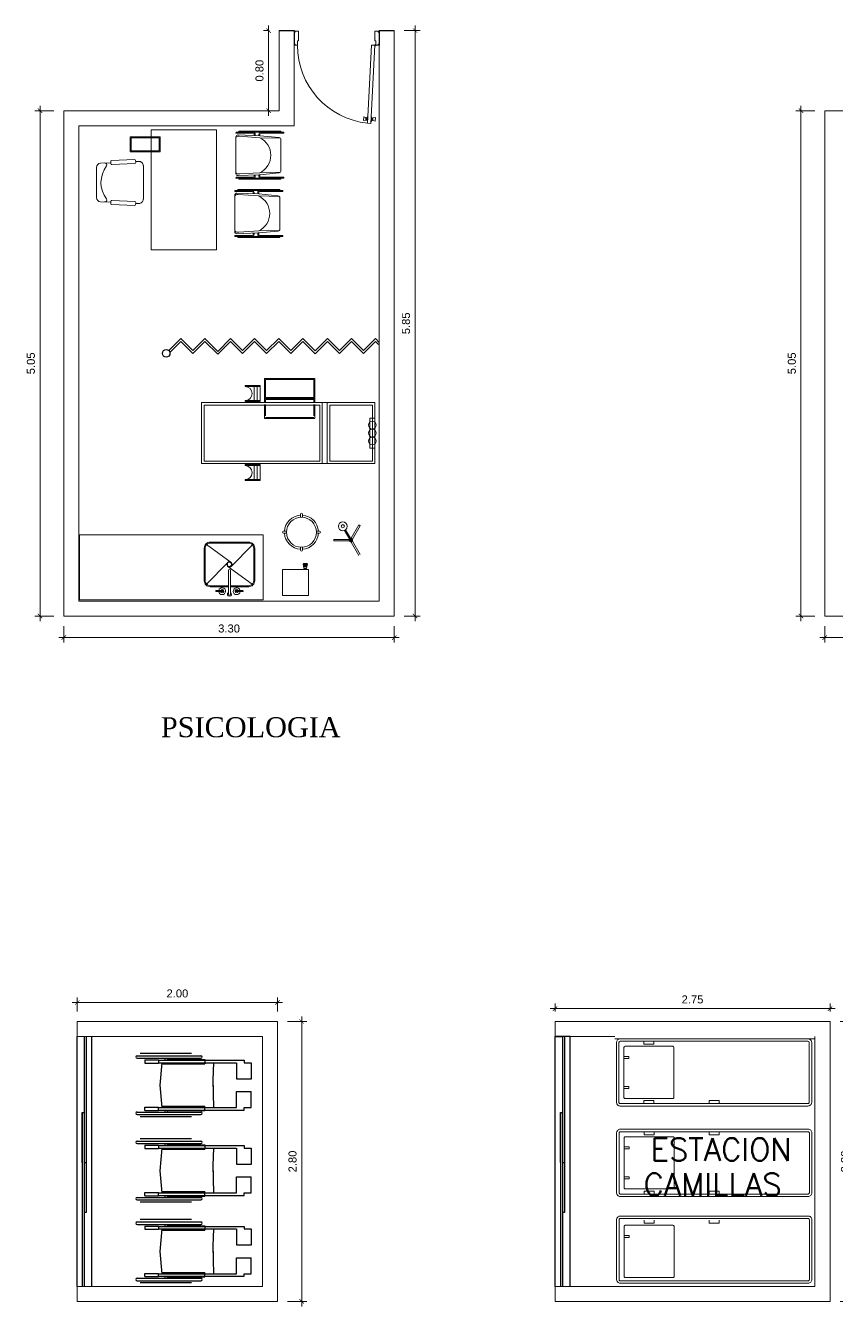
# Model space of a CAD drawing. Header units: metres. Extents: x 250.7 to 272.7, y -162.8 to -110.1.
# Drawn here: x 251.28 to 259.39, y -122.9 to -110.1 of the extents above; entities that cross this region are included whole.
import ezdxf
from ezdxf.enums import TextEntityAlignment as Align

# ---------------------------------------------------------------- set-up
doc = ezdxf.new("R2010")
doc.units = ezdxf.units.M
doc.header["$MEASUREMENT"] = 0
doc.linetypes.add('HIDDEN', pattern=[0.375, 0.25, -0.125])
for name, color, linetype, lineweight in [('HATCH', 8, 'Continuous', 9), ('MUROS', 2, 'Continuous', 20), ('PROY', 5, 'HIDDEN', 13), ('PUERTAS', 97, 'Continuous', 13), ('TEXT', 7, 'Continuous', 18)]:
    doc.layers.add(name, color=color, linetype=linetype, lineweight=lineweight)
doc.styles.add('TEXTOS', font='romans.shx')
doc.styles.add('UNO', font='arial.ttf')
doc.dimstyles.new('EN 50', dxfattribs={"dimtxt": 0.08, "dimasz": 0.045, "dimexe": 0.05, "dimexo": 0.1, "dimgap": 0.05, "dimtad": 1, "dimlfac": -1, "dimzin": 1, "dimdsep": 46, "dimtxsty": 'UNO', "dimblk": 'ARCHTICK', "dimcen": 0.5, "dimdle": 0.05, "dimclrd": 1, "dimclre": 1, "dimclrt": 7, "dimazin": 0, "dimtm": 1e-09, "dimtfac": 1, "dimtix": 1, "dimtmove": 0, "dimatfit": 0, "dimldrblk": 'ARCHTICK', "dimfxl": 1, "dimtolj": 2, "dimlwd": 13, "dimlwe": 13, "dimarcsym": 0})

# ---------------------------------------------------------------- blocks, each defined once
blk = doc.blocks.new('_ArchTick')
at = {"color": 0, "linetype": 'ByBlock', "const_width": 0.15}
blk.add_lwpolyline([(-0.5, -0.5), (0.5, 0.5)], dxfattribs=at)
blk = doc.blocks.new('*D28')
at = {"color": 1, "lineweight": 13, "transparency": 16777216}
for p, q in [((256.516, -119.922), (259.362, -119.922)), ((256.566, -119.951), (256.566, -119.872)), ((259.312, -119.951), (259.312, -119.872))]:
    blk.add_line(p, q, dxfattribs=at)
at = {"layer": 'Defpoints', "color": 0, "transparency": 16777216}
for p in [(259.312, -119.922), (256.566, -120.051), (259.312, -120.051)]:
    blk.add_point(p, dxfattribs=at)
at = {"color": 1, "lineweight": 13, "transparency": 16777216, "xscale": 0.045, "yscale": 0.045, "zscale": 0.045, "rotation": 180}
blk.add_blockref('_ArchTick', (256.566, -119.922), dxfattribs=at)
at = {"color": 1, "lineweight": 13, "transparency": 16777216, "xscale": 0.045, "yscale": 0.045, "zscale": 0.045}
blk.add_blockref('_ArchTick', (259.312, -119.922), dxfattribs=at)
at = {"color": 7, "transparency": 16777216, "insert": (257.939, -119.831), "char_height": 0.08, "attachment_point": 5, "style": 'UNO'}
blk.add_mtext('\\A2;2.75', dxfattribs=at)
blk = doc.blocks.new('*D29')
at = {"color": 1, "lineweight": 13, "transparency": 16777216}
for p, q in [((259.412, -120.051), (259.603, -120.051)), ((259.553, -122.898), (259.553, -120.001)), ((259.412, -122.848), (259.603, -122.848))]:
    blk.add_line(p, q, dxfattribs=at)
at = {"layer": 'Defpoints', "color": 0, "transparency": 16777216}
for p in [(259.312, -120.051), (259.553, -120.051), (259.312, -122.848)]:
    blk.add_point(p, dxfattribs=at)
at = {"color": 1, "lineweight": 13, "transparency": 16777216, "xscale": 0.045, "yscale": 0.045, "zscale": 0.045}
for p, rotation in [((259.553, -120.051), 90), ((259.553, -122.848), 270)]:
    blk.add_blockref('_ArchTick', p, dxfattribs=dict(at, rotation=rotation))
at = {"color": 7, "transparency": 16777216, "insert": (259.462, -121.45), "char_height": 0.08, "attachment_point": 5, "rotation": 90, "style": 'UNO'}
blk.add_mtext('\\A2;2.80', dxfattribs=at)
blk = doc.blocks.new('*D30')
at = {"color": 1, "lineweight": 13, "transparency": 16777216}
for p, q in [((253.895, -120.051), (254.086, -120.051)), ((254.036, -122.898), (254.036, -120.001)), ((253.895, -122.848), (254.086, -122.848))]:
    blk.add_line(p, q, dxfattribs=at)
at = {"layer": 'Defpoints', "color": 0, "transparency": 16777216}
for p in [(253.795, -120.051), (254.036, -120.051), (253.795, -122.848)]:
    blk.add_point(p, dxfattribs=at)
at = {"color": 1, "lineweight": 13, "transparency": 16777216, "xscale": 0.045, "yscale": 0.045, "zscale": 0.045}
for p, rotation in [((254.036, -120.051), 90), ((254.036, -122.848), 270)]:
    blk.add_blockref('_ArchTick', p, dxfattribs=dict(at, rotation=rotation))
at = {"color": 7, "transparency": 16777216, "insert": (253.945, -121.45), "char_height": 0.08, "attachment_point": 5, "rotation": 90, "style": 'UNO'}
blk.add_mtext('\\A2;2.80', dxfattribs=at)
blk = doc.blocks.new('GILÑF')
for p, q in [((-0.758, 0.294), (-0.121, 0.294)), ((-0.758, 0.269), (-0.121, 0.269)), ((-0.727, 0.321), (-0.215, 0.321)), ((-0.483, 0.269), (-0.483, 0.249)), ((-0.458, 0.269), (-0.458, 0.249)), ((-0.682, 0.252), (-0.682, 0.221)), ((-0.682, 0.252), (-0.545, 0.252)), ((-0.682, 0.221), (-0.545, 0.221)), ((-0.545, 0.252), (-0.545, 0.221)), ((-0.545, 0.249), (-0.081, 0.249)), ((-0.545, 0.224), (-0.081, 0.224)), ((-0.513, 0.224), (-0.533, -0.002)), ((-0.514, 0.212), (-0.081, 0.212)), ((-0.458, 0.256), (-0.081, 0.256)), ((-0.081, 0.256), (-0.081, 0.212)), ((-0.081, 0.249), (0.312, 0.249)), ((-0.081, 0.224), (0.232, 0.224)), ((0.005, 0.224), (-0.001, 0.054)), ((0.234, 0.224), (0.234, 0.064)), ((0.31, 0.224), (0.382, 0.224)), ((0.312, 0.249), (0.312, 0.224)), ((0.382, 0.224), (0.382, 0.064)), ((-0.001, 0.054), (0.001, -0.054)), ((-0.001, 0.054), (-0.001, 0.054)), ((-0.001, 0.054), (0.005, -0.224)), ((0.234, 0.082), (0.234, 0.064)), ((0.234, 0.064), (0.384, 0.064)), ((0.382, 0.087), (0.382, 0.064)), ((-0.533, -0.002), (-0.513, -0.224)), ((0.234, -0.224), (0.234, -0.064)), ((0.234, -0.064), (0.382, -0.064)), ((0.234, -0.078), (0.234, -0.064)), ((0.382, -0.224), (0.382, -0.064)), ((0.382, -0.082), (0.382, -0.064)), ((-0.682, -0.221), (-0.545, -0.221)), ((-0.682, -0.252), (-0.682, -0.221)), ((-0.682, -0.252), (-0.545, -0.252)), ((-0.545, -0.252), (-0.545, -0.221)), ((-0.545, -0.224), (-0.081, -0.224)), ((-0.545, -0.249), (-0.081, -0.249)), ((-0.514, -0.211), (-0.081, -0.211)), ((-0.483, -0.249), (-0.483, -0.269)), ((-0.458, -0.249), (-0.458, -0.269)), ((-0.458, -0.255), (-0.081, -0.255)), ((-0.382, -0.255), (-0.381, -0.255)), ((-0.081, -0.255), (-0.081, -0.211)), ((-0.081, -0.224), (0.234, -0.224)), ((-0.081, -0.249), (0.312, -0.249)), ((0.312, -0.224), (0.382, -0.224)), ((0.312, -0.249), (0.312, -0.224)), ((-0.758, -0.269), (-0.346, -0.269)), ((-0.758, -0.269), (-0.121, -0.269)), ((-0.758, -0.294), (-0.183, -0.294)), ((-0.758, -0.294), (-0.121, -0.294)), ((-0.727, -0.312), (-0.215, -0.312))]:
    blk.add_line(p, q)
for centre, start, end in [((-0.758, 0.281), 90, 270), ((-0.758, 0.281), 90, 270), ((-0.121, 0.281), 270, 90), ((-0.758, -0.281), 90, 270), ((-0.758, -0.281), 90, 270), ((-0.121, -0.281), 270, 90)]:
    blk.add_arc(centre, 0.0125, start, end)
blk = doc.blocks.new('*D32')
at = {"color": 1, "lineweight": 13, "transparency": 16777216}
for p, q in [((253.845, -119.862), (251.745, -119.862)), ((251.795, -119.951), (251.795, -119.812)), ((253.795, -119.951), (253.795, -119.812))]:
    blk.add_line(p, q, dxfattribs=at)
at = {"layer": 'Defpoints', "color": 0, "transparency": 16777216}
for p in [(251.795, -119.862), (251.795, -120.051), (253.795, -120.051)]:
    blk.add_point(p, dxfattribs=at)
at = {"color": 1, "lineweight": 13, "transparency": 16777216, "xscale": 0.045, "yscale": 0.045, "zscale": 0.045, "rotation": 180}
blk.add_blockref('_ArchTick', (251.795, -119.862), dxfattribs=at)
at = {"color": 1, "lineweight": 13, "transparency": 16777216, "xscale": 0.045, "yscale": 0.045, "zscale": 0.045}
blk.add_blockref('_ArchTick', (253.795, -119.862), dxfattribs=at)
at = {"color": 7, "transparency": 16777216, "insert": (252.795, -119.771), "char_height": 0.08, "attachment_point": 5, "style": 'UNO'}
blk.add_mtext('\\A2;2.00', dxfattribs=at)
blk = doc.blocks.new('TARJA')
for p, q in [((-0.014, -0.022), (-0.227, 0.194)), ((0.23, 0.196), (-0.014, 0.018)), ((0.232, -0.198), (0.019, 0.018)), ((0.019, -0.022), (-0.225, -0.2)), ((-0.008, -0.3), (-0.008, -0.06)), ((0.012, -0.3), (0.012, -0.06)), ((-0.134, -0.27), (-0.134, -0.273)), ((-0.134, -0.273), (-0.054, -0.273)), ((-0.127, -0.263), (-0.055, -0.263)), ((0.139, -0.273), (0.058, -0.273)), ((0.132, -0.263), (0.059, -0.263)), ((0.139, -0.27), (0.139, -0.273))]:
    blk.add_line(p, q)
for points in [[(0.012, -0.225), (0.194, -0.225, 0.414214), (0.254, -0.165), (0.254, 0.161, 0.414214), (0.194, 0.221), (-0.19, 0.221, 0.414214), (-0.25, 0.161), (-0.25, -0.165, 0.414214), (-0.19, -0.225), (-0.007, -0.225)], [(0.012, -0.215), (0.194, -0.215, 0.414214), (0.244, -0.165), (0.244, 0.161, 0.414214), (0.194, 0.211), (-0.19, 0.211, 0.414214), (-0.24, 0.161), (-0.24, -0.165, 0.414214), (-0.19, -0.215), (-0.007, -0.215)]]:
    blk.add_lwpolyline(points, format="xyb")
for radius in [0.026, 0.021]:
    blk.add_circle((0.002, -0.002), radius)
for centre, radius, start, end in [((0.002, -0.06), 0.01, 0, 180), ((-0.07, -0.27), 0.0345, 185.2545, 168.7617), ((-0.07, -0.27), 0.0167, 190.9013, 156.3336), ((0.075, -0.27), 0.0345, 11.2383, 354.7455), ((0.075, -0.27), 0.0167, 23.6664, 349.0987), ((-0.127, -0.27), 0.00711, 89.9822, 179.9822), ((0.002, -0.3), 0.02, 120, 60), ((0.002, -0.3), 0.01, 180, 0), ((0.132, -0.27), 0.00711, 0.0178, 90.0178)]:
    blk.add_arc(centre, radius, start, end)
blk = doc.blocks.new('CESTO')
for points in [[(-0.077, 0.159), (0.073, 0.159), (0.073, -0.141), (-0.077, -0.141)], [(-0.067, 0.149), (0.063, 0.149), (0.063, -0.131), (-0.067, -0.131)]]:
    blk.add_lwpolyline(points, close=True)
blk = doc.blocks.new('gkgk')
for p, q in [((-0.035, 0.002), (0.008, 0.83)), ((0.043, 0.828), (0, 0)), ((0.008, 0.83), (0.043, 0.828)), ((-0.037, 0.806), (-0.039, 0.766)), ((-0.015, 0.77), (-0.039, 0.766)), ((-0.013, 0.8), (-0.037, 0.806)), ((-0.014, 0.776), (-0.015, 0.77)), ((-0.014, 0.776), (-0.013, 0.794)), ((-0.01, 0.776), (-0.014, 0.776)), ((-0.013, 0.794), (-0.013, 0.8)), ((-0.009, 0.793), (-0.013, 0.794)), ((-0.01, 0.776), (-0.009, 0.793)), ((-0.01, 0.776), (-0.01, 0.773)), ((-0.006, 0.773), (-0.01, 0.773)), ((-0.009, 0.793), (-0.009, 0.796)), ((-0.005, 0.796), (-0.009, 0.796)), ((-0.006, 0.773), (-0.007, 0.77)), ((-0.003, 0.77), (-0.007, 0.77)), ((-0.006, 0.773), (-0.005, 0.796)), ((-0.001, 0.798), (-0.005, 0.799)), ((-0.005, 0.796), (-0.005, 0.799)), ((-0.003, 0.77), (-0.001, 0.798)), ((0.003, 0.758), (-0.003, 0.77)), ((0.006, 0.81), (-0.001, 0.798)), ((0.003, 0.758), (0.006, 0.81)), ((0.005, 0.758), (0.003, 0.758)), ((0.007, 0.81), (0.006, 0.81)), ((0.04, 0.756), (0.041, 0.756)), ((0.041, 0.756), (0.044, 0.808)), ((0.041, 0.782), (0.041, 0.782)), ((0.041, 0.782), (0.041, 0.782)), ((0.041, 0.756), (0.048, 0.767)), ((0.042, 0.808), (0.044, 0.808)), ((0.044, 0.808), (0.05, 0.796)), ((0.048, 0.767), (0.05, 0.796)), ((0.048, 0.767), (0.052, 0.767)), ((0.05, 0.796), (0.054, 0.796)), ((0.052, 0.77), (0.053, 0.792)), ((0.052, 0.77), (0.056, 0.77)), ((0.052, 0.77), (0.052, 0.767)), ((0.053, 0.792), (0.054, 0.796)), ((0.053, 0.792), (0.057, 0.792)), ((0.056, 0.772), (0.057, 0.79)), ((0.056, 0.772), (0.06, 0.772)), ((0.056, 0.772), (0.056, 0.77)), ((0.057, 0.79), (0.057, 0.792)), ((0.057, 0.79), (0.061, 0.79)), ((0.06, 0.772), (0.061, 0.79)), ((0.06, 0.772), (0.06, 0.766)), ((0.06, 0.766), (0.084, 0.76)), ((0.061, 0.79), (0.062, 0.796)), ((0.062, 0.796), (0.086, 0.799)), ((0.086, 0.799), (0.084, 0.76)), ((-0.07, 0.002), (-0.045, 0.002)), ((-0.07, 0.002), (-0.07, -0.008)), ((-0.045, 0.002), (-0.045, -0.043)), ((-0.035, 0.002), (0, 0)), ((0.785, 0.002), (0.785, -0.043)), ((0.81, 0.002), (0.785, 0.002)), ((0.81, 0.002), (0.81, -0.008)), ((-0.08, -0.008), (-0.08, -0.138)), ((-0.08, -0.008), (-0.07, -0.008)), ((-0.035, -0.043), (-0.045, -0.043)), ((-0.045, -0.073), (-0.045, -0.073)), ((-0.045, -0.073), (-0.045, -0.073)), ((-0.035, -0.043), (-0.035, -0.148)), ((-0.035, -0.148), (-0.035, -0.043)), ((0.775, -0.043), (0.775, -0.148)), ((0.775, -0.148), (0.775, -0.043)), ((0.775, -0.043), (0.785, -0.043)), ((0.785, -0.073), (0.785, -0.073)), ((0.785, -0.073), (0.785, -0.073)), ((0.82, -0.008), (0.81, -0.008)), ((0.82, -0.008), (0.82, -0.138)), ((-0.08, -0.138), (-0.07, -0.138)), ((-0.07, -0.138), (-0.07, -0.148)), ((-0.07, -0.148), (-0.035, -0.148)), ((0.81, -0.148), (0.775, -0.148)), ((0.82, -0.138), (0.81, -0.138)), ((0.81, -0.138), (0.81, -0.148))]:
    blk.add_line(p, q)
at = {"ltscale": 0.25}
blk.add_circle((-0.04, 0.002), 0.005, dxfattribs=at)
blk.add_arc((-0.045, 0.002), 0.83, 360, 83.893)
blk = doc.blocks.new('*D45')
at = {"color": 1, "lineweight": 13, "transparency": 16777216}
for p, q in [((251.611, -116.215), (255.011, -116.215)), ((251.661, -116.099), (251.661, -116.265)), ((254.961, -116.099), (254.961, -116.265))]:
    blk.add_line(p, q, dxfattribs=at)
at = {"layer": 'Defpoints', "color": 0, "transparency": 16777216}
for p in [(251.661, -115.999), (254.961, -115.999), (254.961, -116.215)]:
    blk.add_point(p, dxfattribs=at)
at = {"color": 1, "lineweight": 13, "transparency": 16777216, "xscale": 0.045, "yscale": 0.045, "zscale": 0.045, "rotation": 180}
blk.add_blockref('_ArchTick', (251.661, -116.215), dxfattribs=at)
at = {"color": 1, "lineweight": 13, "transparency": 16777216, "xscale": 0.045, "yscale": 0.045, "zscale": 0.045}
blk.add_blockref('_ArchTick', (254.961, -116.215), dxfattribs=at)
at = {"color": 7, "transparency": 16777216, "insert": (253.311, -116.124), "char_height": 0.08, "attachment_point": 5, "style": 'UNO'}
blk.add_mtext('\\A2;3.30', dxfattribs=at)
blk = doc.blocks.new('*D46')
at = {"color": 1, "lineweight": 13, "transparency": 16777216}
for p, q in [((251.561, -110.949), (251.373, -110.949)), ((251.423, -116.049), (251.423, -110.899)), ((251.561, -115.999), (251.373, -115.999))]:
    blk.add_line(p, q, dxfattribs=at)
at = {"layer": 'Defpoints', "color": 0, "transparency": 16777216}
for p in [(251.423, -110.949), (251.661, -110.949), (251.661, -115.999)]:
    blk.add_point(p, dxfattribs=at)
at = {"color": 1, "lineweight": 13, "transparency": 16777216, "xscale": 0.045, "yscale": 0.045, "zscale": 0.045}
for p, rotation in [((251.423, -110.949), 90), ((251.423, -115.999), 270)]:
    blk.add_blockref('_ArchTick', p, dxfattribs=dict(at, rotation=rotation))
at = {"color": 7, "transparency": 16777216, "insert": (251.332, -113.474), "char_height": 0.08, "attachment_point": 5, "rotation": 90, "style": 'UNO'}
blk.add_mtext('\\A2;5.05', dxfattribs=at)
blk = doc.blocks.new('*D47')
at = {"color": 1, "lineweight": 13, "transparency": 16777216}
for p, q in [((253.711, -110.149), (253.656, -110.149)), ((253.706, -110.999), (253.706, -110.099)), ((253.711, -110.949), (253.656, -110.949))]:
    blk.add_line(p, q, dxfattribs=at)
at = {"layer": 'Defpoints', "color": 0, "transparency": 16777216}
for p in [(253.706, -110.149), (253.811, -110.149), (253.811, -110.949)]:
    blk.add_point(p, dxfattribs=at)
at = {"color": 1, "lineweight": 13, "transparency": 16777216, "xscale": 0.045, "yscale": 0.045, "zscale": 0.045}
for p, rotation in [((253.706, -110.149), 90), ((253.706, -110.949), 270)]:
    blk.add_blockref('_ArchTick', p, dxfattribs=dict(at, rotation=rotation))
at = {"color": 7, "transparency": 16777216, "insert": (253.615, -110.549), "char_height": 0.08, "attachment_point": 5, "rotation": 90, "style": 'UNO'}
blk.add_mtext('\\A2;0.80', dxfattribs=at)
blk = doc.blocks.new('*D48')
at = {"color": 1, "lineweight": 13, "transparency": 16777216}
for p, q in [((255.061, -110.149), (255.219, -110.149)), ((255.169, -110.099), (255.169, -116.049)), ((255.061, -115.999), (255.219, -115.999))]:
    blk.add_line(p, q, dxfattribs=at)
at = {"layer": 'Defpoints', "color": 0, "transparency": 16777216}
for p in [(254.961, -110.149), (254.961, -115.999), (255.169, -115.999)]:
    blk.add_point(p, dxfattribs=at)
at = {"color": 1, "lineweight": 13, "transparency": 16777216, "xscale": 0.045, "yscale": 0.045, "zscale": 0.045}
for p, rotation in [((255.169, -110.149), 90), ((255.169, -115.999), 270)]:
    blk.add_blockref('_ArchTick', p, dxfattribs=dict(at, rotation=rotation))
at = {"color": 7, "transparency": 16777216, "insert": (255.078, -113.074), "char_height": 0.08, "attachment_point": 5, "rotation": 90, "style": 'UNO'}
blk.add_mtext('\\A2;5.85', dxfattribs=at)
blk = doc.blocks.new('*D49')
at = {"color": 1, "lineweight": 13, "transparency": 16777216}
for p, q in [((259.209, -116.215), (262.609, -116.215)), ((259.259, -116.099), (259.259, -116.265)), ((262.559, -116.099), (262.559, -116.265))]:
    blk.add_line(p, q, dxfattribs=at)
at = {"layer": 'Defpoints', "color": 0, "transparency": 16777216}
for p in [(259.259, -115.999), (262.559, -115.999), (262.559, -116.215)]:
    blk.add_point(p, dxfattribs=at)
at = {"color": 1, "lineweight": 13, "transparency": 16777216, "xscale": 0.045, "yscale": 0.045, "zscale": 0.045, "rotation": 180}
blk.add_blockref('_ArchTick', (259.259, -116.215), dxfattribs=at)
at = {"color": 1, "lineweight": 13, "transparency": 16777216, "xscale": 0.045, "yscale": 0.045, "zscale": 0.045}
blk.add_blockref('_ArchTick', (262.559, -116.215), dxfattribs=at)
at = {"color": 7, "transparency": 16777216, "insert": (260.909, -116.124), "char_height": 0.08, "attachment_point": 5, "style": 'UNO'}
blk.add_mtext('\\A2;3.30', dxfattribs=at)
blk = doc.blocks.new('*D50')
at = {"color": 1, "lineweight": 13, "transparency": 16777216}
for p, q in [((259.159, -110.949), (258.972, -110.949)), ((259.022, -116.049), (259.022, -110.899)), ((259.159, -115.999), (258.972, -115.999))]:
    blk.add_line(p, q, dxfattribs=at)
at = {"layer": 'Defpoints', "color": 0, "transparency": 16777216}
for p in [(259.022, -110.949), (259.259, -110.949), (259.259, -115.999)]:
    blk.add_point(p, dxfattribs=at)
at = {"color": 1, "lineweight": 13, "transparency": 16777216, "xscale": 0.045, "yscale": 0.045, "zscale": 0.045}
for p, rotation in [((259.022, -110.949), 90), ((259.022, -115.999), 270)]:
    blk.add_blockref('_ArchTick', p, dxfattribs=dict(at, rotation=rotation))
at = {"color": 7, "transparency": 16777216, "insert": (258.931, -113.474), "char_height": 0.08, "attachment_point": 5, "rotation": 90, "style": 'UNO'}
blk.add_mtext('\\A2;5.05', dxfattribs=at)

msp = doc.modelspace()

# ---------------------------------------------------------------- linework, layer by layer
for p, q in [((253.811, -110.149), (253.961, -110.149)), ((253.961, -110.149), (253.961, -110.299)), ((254.811, -110.149), (254.961, -110.149)), ((254.811, -110.149), (254.811, -110.299)), ((251.793, -122.698), (251.793, -120.201)), ((251.865, -120.201), (251.865, -122.698)), ((251.885, -120.201), (251.885, -121.959)), ((251.94, -122.698), (251.94, -120.201)), ((256.566, -122.698), (256.566, -120.201)), ((256.716, -120.201), (256.566, -120.201)), ((256.566, -120.201), (256.641, -120.201)), ((256.641, -120.201), (256.641, -122.698)), ((256.661, -120.201), (256.661, -121.959)), ((256.716, -122.698), (256.716, -120.201)), ((251.845, -120.959), (251.845, -122.698)), ((251.845, -121.459), (251.845, -120.959)), ((251.845, -120.959), (251.865, -120.959)), ((256.621, -120.959), (256.621, -122.698)), ((256.621, -121.459), (256.621, -120.959)), ((256.621, -120.959), (256.641, -120.959)), ((251.865, -121.459), (251.885, -121.459)), ((251.885, -121.459), (251.885, -121.959)), ((256.641, -121.459), (256.661, -121.459)), ((256.661, -121.459), (256.661, -121.959)), ((251.885, -121.959), (251.865, -121.959)), ((256.661, -121.959), (256.641, -121.959))]:
    msp.add_line(p, q)
msp.add_circle((252.683, -113.374), 0.038)
at = {"layer": 'HATCH'}
for p, q in [((253.379, -111.219), (253.379, -111.211)), ((253.379, -111.219), (253.379, -111.23)), ((253.379, -111.561), (253.379, -111.225)), ((253.391, -111.164), (253.383, -111.164)), ((253.391, -111.174), (253.383, -111.174)), ((253.552, -111.164), (253.391, -111.164)), ((253.552, -111.174), (253.391, -111.174)), ((253.412, -111.205), (253.399, -111.205)), ((253.619, -111.199), (253.4, -111.191)), ((253.829, -111.154), (253.409, -111.154)), ((253.409, -111.164), (253.409, -111.154)), ((253.412, -111.205), (253.619, -111.219)), ((253.631, -111.164), (253.534, -111.164)), ((253.562, -111.197), (253.562, -111.184)), ((253.609, -111.164), (253.572, -111.164)), ((253.572, -111.198), (253.572, -111.184)), ((253.609, -111.164), (253.631, -111.164)), ((253.619, -111.164), (253.609, -111.164)), ((253.609, -111.184), (253.609, -111.199)), ((253.619, -111.164), (253.64, -111.164)), ((253.619, -111.184), (253.619, -111.199)), ((253.619, -111.199), (253.619, -111.184)), ((253.81, -111.218), (253.619, -111.199)), ((253.619, -111.219), (253.823, -111.225)), ((253.846, -111.164), (253.629, -111.164)), ((253.829, -111.174), (253.629, -111.174)), ((253.629, -111.174), (253.646, -111.174)), ((253.64, -111.164), (253.854, -111.164)), ((253.646, -111.174), (253.829, -111.174)), ((253.829, -111.164), (253.829, -111.154)), ((253.829, -111.174), (253.846, -111.174)), ((253.846, -111.164), (253.854, -111.164)), ((253.846, -111.174), (253.854, -111.174)), ((253.829, -111.55), (253.829, -111.238)), ((252.028, -111.473), (252.129, -111.469)), ((252.129, -111.459), (252.13, -111.479)), ((252.138, -111.448), (252.368, -111.438)), ((252.14, -111.488), (252.37, -111.478)), ((252.378, -111.447), (252.379, -111.467)), ((252.379, -111.457), (252.41, -111.456)), ((251.987, -111.516), (251.987, -111.817)), ((252.455, -111.498), (252.455, -111.834)), ((253.379, -111.552), (253.379, -111.552)), ((253.379, -111.569), (253.379, -111.552)), ((253.379, -111.569), (253.379, -111.578)), ((253.408, -111.581), (253.399, -111.581)), ((253.609, -111.59), (253.4, -111.598)), ((253.408, -111.581), (253.419, -111.581)), ((253.419, -111.581), (253.619, -111.569)), ((253.562, -111.591), (253.562, -111.604)), ((253.572, -111.591), (253.572, -111.604)), ((253.609, -111.59), (253.619, -111.589)), ((253.609, -111.59), (253.609, -111.604)), ((253.823, -111.564), (253.619, -111.569)), ((253.619, -111.569), (253.619, -111.569)), ((253.81, -111.57), (253.619, -111.589)), ((253.619, -111.604), (253.619, -111.589)), ((253.619, -111.604), (253.619, -111.589)), ((253.81, -111.57), (253.81, -111.57)), ((253.39, -111.614), (253.383, -111.614)), ((253.39, -111.624), (253.383, -111.624)), ((253.552, -111.614), (253.39, -111.614)), ((253.39, -111.614), (253.552, -111.614)), ((253.39, -111.614), (253.39, -111.614)), ((253.552, -111.624), (253.39, -111.624)), ((253.39, -111.624), (253.39, -111.624)), ((253.409, -111.624), (253.39, -111.624)), ((253.818, -111.736), (253.398, -111.736)), ((253.398, -111.746), (253.398, -111.736)), ((253.409, -111.634), (253.409, -111.624)), ((253.409, -111.634), (253.409, -111.624)), ((253.409, -111.634), (253.409, -111.624)), ((253.409, -111.624), (253.439, -111.624)), ((253.409, -111.634), (253.409, -111.624)), ((253.409, -111.634), (253.409, -111.624)), ((253.829, -111.634), (253.409, -111.634)), ((253.409, -111.634), (253.829, -111.634)), ((253.629, -111.624), (253.552, -111.624)), ((253.572, -111.614), (253.572, -111.614)), ((253.629, -111.614), (253.846, -111.614)), ((253.847, -111.614), (253.629, -111.614)), ((253.629, -111.624), (253.846, -111.624)), ((253.829, -111.624), (253.799, -111.624)), ((253.818, -111.746), (253.818, -111.736)), ((253.829, -111.634), (253.829, -111.624)), ((253.829, -111.634), (253.829, -111.624)), ((253.829, -111.624), (253.846, -111.624)), ((253.829, -111.634), (253.829, -111.624)), ((253.829, -111.634), (253.829, -111.624)), ((253.829, -111.634), (253.829, -111.624)), ((253.846, -111.614), (253.843, -111.614)), ((253.845, -111.624), (253.854, -111.624)), ((253.845, -111.624), (253.846, -111.624)), ((253.847, -111.614), (253.85, -111.614)), ((253.85, -111.614), (253.854, -111.614)), ((252.028, -111.86), (252.129, -111.864)), ((252.129, -111.874), (252.13, -111.854)), ((252.14, -111.845), (252.37, -111.855)), ((252.378, -111.886), (252.379, -111.866)), ((253.368, -111.801), (253.368, -111.793)), ((253.368, -111.801), (253.368, -111.812)), ((253.368, -112.142), (253.368, -111.807)), ((253.38, -111.746), (253.372, -111.746)), ((253.38, -111.756), (253.372, -111.756)), ((253.541, -111.746), (253.38, -111.746)), ((253.541, -111.756), (253.38, -111.756)), ((253.401, -111.787), (253.388, -111.787)), ((253.608, -111.781), (253.389, -111.773)), ((253.401, -111.787), (253.608, -111.801)), ((253.62, -111.746), (253.523, -111.746)), ((253.551, -111.779), (253.551, -111.766)), ((253.598, -111.746), (253.561, -111.746)), ((253.561, -111.779), (253.561, -111.766)), ((253.598, -111.746), (253.62, -111.746)), ((253.608, -111.746), (253.598, -111.746)), ((253.598, -111.766), (253.598, -111.781)), ((253.608, -111.746), (253.629, -111.746)), ((253.608, -111.766), (253.608, -111.781)), ((253.608, -111.781), (253.608, -111.766)), ((253.799, -111.8), (253.608, -111.781)), ((253.608, -111.801), (253.812, -111.806)), ((253.835, -111.746), (253.618, -111.746)), ((253.818, -111.756), (253.618, -111.756)), ((253.618, -111.756), (253.635, -111.756)), ((253.629, -111.746), (253.843, -111.746)), ((253.635, -111.756), (253.818, -111.756)), ((253.818, -111.756), (253.835, -111.756)), ((253.818, -112.132), (253.818, -111.82)), ((253.835, -111.746), (253.843, -111.746)), ((253.835, -111.756), (253.843, -111.756)), ((252.138, -111.885), (252.368, -111.895)), ((252.379, -111.876), (252.41, -111.877)), ((253.368, -112.133), (253.368, -112.133)), ((253.368, -112.151), (253.368, -112.133)), ((253.368, -112.151), (253.368, -112.159)), ((253.379, -112.196), (253.372, -112.196)), ((253.379, -112.206), (253.372, -112.206)), ((253.541, -112.196), (253.379, -112.196)), ((253.379, -112.196), (253.541, -112.196)), ((253.379, -112.196), (253.379, -112.196)), ((253.541, -112.206), (253.379, -112.206)), ((253.379, -112.206), (253.379, -112.206)), ((253.398, -112.206), (253.379, -112.206)), ((253.397, -112.162), (253.388, -112.162)), ((253.598, -112.171), (253.389, -112.179)), ((253.397, -112.162), (253.408, -112.162)), ((253.398, -112.216), (253.398, -112.206)), ((253.398, -112.216), (253.398, -112.206)), ((253.398, -112.216), (253.398, -112.206)), ((253.398, -112.206), (253.428, -112.206)), ((253.398, -112.216), (253.398, -112.206)), ((253.398, -112.216), (253.398, -112.206)), ((253.818, -112.216), (253.398, -112.216)), ((253.398, -112.216), (253.818, -112.216)), ((253.408, -112.162), (253.608, -112.151)), ((253.618, -112.206), (253.541, -112.206)), ((253.551, -112.173), (253.551, -112.186)), ((253.561, -112.173), (253.561, -112.186)), ((253.561, -112.196), (253.561, -112.196)), ((253.598, -112.171), (253.598, -112.186)), ((253.598, -112.171), (253.608, -112.171)), ((253.812, -112.146), (253.608, -112.151)), ((253.608, -112.151), (253.608, -112.151)), ((253.799, -112.152), (253.608, -112.171)), ((253.608, -112.186), (253.608, -112.171)), ((253.608, -112.186), (253.608, -112.171)), ((253.618, -112.196), (253.835, -112.196)), ((253.836, -112.196), (253.618, -112.196)), ((253.618, -112.206), (253.835, -112.206)), ((253.818, -112.206), (253.788, -112.206)), ((253.799, -112.152), (253.799, -112.152)), ((253.818, -112.216), (253.818, -112.206)), ((253.818, -112.216), (253.818, -112.206)), ((253.818, -112.206), (253.835, -112.206)), ((253.818, -112.216), (253.818, -112.206)), ((253.818, -112.216), (253.818, -112.206)), ((253.818, -112.216), (253.818, -112.206)), ((253.835, -112.196), (253.832, -112.196)), ((253.834, -112.206), (253.843, -112.206)), ((253.834, -112.206), (253.835, -112.206)), ((253.836, -112.196), (253.839, -112.196)), ((253.839, -112.196), (253.843, -112.196)), ((254.166, -113.624), (253.666, -113.624)), ((253.666, -113.624), (253.666, -113.867)), ((253.676, -113.634), (254.156, -113.634)), ((253.676, -113.634), (253.676, -113.814)), ((254.156, -113.634), (254.156, -113.814)), ((254.166, -113.865), (254.166, -113.624)), ((253.471, -113.696), (253.621, -113.696)), ((253.471, -113.696), (253.471, -113.706)), ((253.471, -113.706), (253.621, -113.706)), ((253.561, -113.846), (253.561, -113.706)), ((253.591, -113.846), (253.591, -113.706)), ((253.621, -113.856), (253.621, -113.696)), ((253.037, -114.476), (253.037, -113.866)), ((253.037, -113.866), (254.767, -113.866)), ((253.062, -114.451), (253.062, -113.891)), ((253.062, -113.891), (254.217, -113.891)), ((253.471, -113.846), (253.621, -113.846)), ((253.471, -113.846), (253.471, -113.856)), ((253.471, -113.856), (253.621, -113.856)), ((253.666, -113.824), (254.166, -113.824)), ((253.666, -114.024), (253.666, -113.885)), ((253.676, -113.814), (254.156, -113.814)), ((253.676, -113.834), (254.156, -113.834)), ((253.676, -113.834), (253.676, -113.867)), ((253.676, -113.885), (253.676, -113.998)), ((254.156, -113.834), (254.156, -113.865)), ((254.156, -113.885), (254.156, -113.998)), ((254.166, -114.024), (254.166, -113.885)), ((254.217, -113.891), (254.217, -114.451)), ((254.242, -113.866), (254.242, -114.474)), ((254.292, -113.866), (254.292, -114.474)), ((254.742, -113.891), (254.317, -113.891)), ((254.317, -113.891), (254.317, -114.451)), ((254.742, -114.451), (254.742, -113.891)), ((254.767, -113.866), (254.767, -114.476)), ((253.666, -114.024), (254.166, -114.024)), ((253.676, -114.014), (254.156, -114.014)), ((254.718, -114.022), (254.768, -114.022)), ((254.718, -114.322), (254.718, -114.022)), ((254.768, -114.022), (254.768, -114.322)), ((254.768, -114.322), (254.718, -114.322)), ((254.767, -114.476), (253.037, -114.476)), ((254.217, -114.451), (253.062, -114.451)), ((253.471, -114.486), (253.621, -114.486)), ((253.471, -114.496), (253.471, -114.486)), ((253.471, -114.496), (253.621, -114.496)), ((253.561, -114.496), (253.561, -114.636)), ((253.591, -114.496), (253.591, -114.636)), ((253.621, -114.486), (253.621, -114.646)), ((254.317, -114.451), (254.742, -114.451)), ((253.471, -114.636), (253.621, -114.636)), ((253.471, -114.646), (253.471, -114.636)), ((253.471, -114.646), (253.621, -114.646)), ((254.024, -114.982), (254.024, -115.013)), ((254.044, -115.013), (254.044, -114.982)), ((253.885, -115.152), (253.854, -115.152)), ((253.854, -115.172), (253.885, -115.172)), ((254.184, -115.152), (254.214, -115.152)), ((254.214, -115.172), (254.184, -115.172)), ((254.523, -115.244), (254.465, -115.143)), ((254.532, -115.238), (254.474, -115.138)), ((254.529, -115.222), (254.606, -115.089)), ((254.543, -115.23), (254.62, -115.097)), ((254.62, -115.097), (254.606, -115.089)), ((254.024, -115.342), (254.024, -115.312)), ((254.044, -115.312), (254.044, -115.342)), ((254.357, -115.233), (254.357, -115.249)), ((254.357, -115.233), (254.51, -115.233)), ((254.357, -115.249), (254.51, -115.249)), ((254.51, -115.233), (254.515, -115.23)), ((254.51, -115.233), (254.51, -115.249)), ((254.529, -115.26), (254.51, -115.249)), ((254.524, -115.225), (254.529, -115.222)), ((254.543, -115.23), (254.529, -115.222)), ((254.543, -115.252), (254.529, -115.26)), ((254.529, -115.26), (254.606, -115.393)), ((254.543, -115.23), (254.543, -115.252)), ((254.543, -115.252), (254.62, -115.385)), ((253.845, -115.534), (254.073, -115.534)), ((254.052, -115.478), (254.093, -115.478)), ((254.052, -115.483), (254.092, -115.483)), ((254.053, -115.488), (254.091, -115.488)), ((254.054, -115.493), (254.09, -115.493)), ((254.055, -115.498), (254.09, -115.498)), ((254.056, -115.503), (254.089, -115.503)), ((254.057, -115.508), (254.088, -115.508)), ((254.07, -115.524), (254.07, -115.534)), ((254.075, -115.524), (254.075, -115.534))]:
    msp.add_line(p, q, dxfattribs=at)
for points in [[(252.534, -112.34), (252.534, -111.139), (253.184, -111.139), (253.184, -112.34)], [(253.652, -115.188), (253.652, -115.838), (251.819, -115.838), (251.819, -115.188)], [(253.845, -115.794), (253.845, -115.534), (254.105, -115.534), (254.105, -115.794)]]:
    msp.add_lwpolyline(points, close=True, dxfattribs=at)
for points in [[(254.085, -115.52), (254.093, -115.48, 0.487928), (254.088, -115.474), (254.057, -115.474, 0.487928), (254.052, -115.48), (254.059, -115.52, 0.344151), (254.064, -115.524), (254.081, -115.524, 0.344151)], [(257.216, -120.896, -0.414214), (257.179, -120.859), (257.179, -120.261, -0.414214), (257.216, -120.224), (259.091, -120.224, -0.414214), (259.129, -120.261), (259.129, -120.859, -0.414214), (259.091, -120.896)], [(257.216, -120.871, -0.414214), (257.204, -120.859), (257.204, -120.261, -0.414214), (257.216, -120.249), (259.091, -120.249, -0.414214), (259.104, -120.261), (259.104, -120.859, -0.414214), (259.091, -120.871)], [(257.254, -120.809, 0.414214), (257.266, -120.821), (257.741, -120.821, 0.414214), (257.754, -120.809), (257.754, -120.311, 0.414214), (257.741, -120.299), (257.266, -120.299, 0.414214), (257.254, -120.311)], [(257.218, -121.8, -0.414214), (257.181, -121.763), (257.181, -121.165, -0.414214), (257.218, -121.128), (259.093, -121.128, -0.414214), (259.131, -121.165), (259.131, -121.763, -0.414214), (259.093, -121.8)], [(257.218, -121.775, -0.414214), (257.206, -121.763), (257.206, -121.165, -0.414214), (257.218, -121.153), (259.093, -121.153, -0.414214), (259.106, -121.165), (259.106, -121.763, -0.414214), (259.093, -121.775)], [(257.256, -121.713, 0.414214), (257.268, -121.725), (257.743, -121.725, 0.414214), (257.756, -121.713), (257.756, -121.215, 0.414214), (257.743, -121.203), (257.268, -121.203, 0.414214), (257.256, -121.215)], [(257.218, -122.667, -0.414214), (257.181, -122.63), (257.181, -122.032, -0.414214), (257.218, -121.995), (259.093, -121.995, -0.414214), (259.131, -122.032), (259.131, -122.63, -0.414214), (259.093, -122.667)], [(257.218, -122.642, -0.414214), (257.206, -122.63), (257.206, -122.032, -0.414214), (257.218, -122.02), (259.093, -122.02, -0.414214), (259.106, -122.032), (259.106, -122.63, -0.414214), (259.093, -122.642)], [(257.256, -122.598, 0.414214), (257.268, -122.611), (257.743, -122.611, 0.414214), (257.756, -122.598), (257.756, -122.101, 0.414214), (257.743, -122.088), (257.268, -122.088, 0.414214), (257.256, -122.101)]]:
    msp.add_lwpolyline(points, format="xyb", close=True, dxfattribs=at)
for points in [[(257.454, -120.249), (257.454, -120.279), (257.554, -120.279), (257.554, -120.249)], [(257.254, -120.4), (257.304, -120.4), (257.304, -120.42), (257.254, -120.42)], [(257.254, -120.7), (257.304, -120.7), (257.304, -120.72), (257.254, -120.72)], [(257.554, -120.871), (257.554, -120.841), (257.454, -120.841), (257.454, -120.871)], [(258.204, -120.871), (258.204, -120.841), (258.104, -120.841), (258.104, -120.871)], [(257.456, -121.153), (257.456, -121.183), (257.556, -121.183), (257.556, -121.153)], [(258.106, -121.153), (258.106, -121.183), (258.206, -121.183), (258.206, -121.153)], [(257.256, -121.304), (257.306, -121.304), (257.306, -121.324), (257.256, -121.324)], [(257.256, -121.604), (257.306, -121.604), (257.306, -121.624), (257.256, -121.624)], [(257.556, -121.775), (257.556, -121.745), (257.456, -121.745), (257.456, -121.775)], [(258.206, -121.775), (258.206, -121.745), (258.106, -121.745), (258.106, -121.775)], [(257.456, -122.038), (257.456, -122.068), (257.556, -122.068), (257.556, -122.038)], [(258.106, -122.038), (258.106, -122.068), (258.206, -122.068), (258.206, -122.038)], [(257.256, -122.189), (257.306, -122.189), (257.306, -122.209), (257.256, -122.209)]]:
    msp.add_lwpolyline(points, dxfattribs=at)
for centre, radius in [((253.384, -111.169), 0.005), ((253.854, -111.169), 0.005), ((253.384, -111.619), 0.005), ((253.854, -111.619), 0.005), ((253.373, -111.751), 0.005), ((253.843, -111.751), 0.005), ((253.373, -112.201), 0.005), ((253.843, -112.201), 0.005), ((254.742, -114.091), 0.0393), ((254.742, -114.171), 0.0393), ((254.742, -114.25), 0.0393), ((254.034, -115.162), 0.15), ((254.447, -115.102), 0.0448), ((254.447, -115.102), 0.016)]:
    msp.add_circle(centre, radius, dxfattribs=at)
for centre, radius, start, end in [((253.399, -111.211), 0.02, 85.2364, 180), ((253.399, -111.225), 0.02, 90, 180), ((253.552, -111.184), 0.02, 0, 90), ((253.552, -111.184), 0.01, 0, 90), ((253.629, -111.184), 0.02, 90, 180), ((253.629, -111.184), 0.01, 90, 180), ((253.534, -111.394), 0.194, 295.6954, 64.3046), ((253.809, -111.238), 0.02, 0, 87.2737), ((252.03, -111.516), 0.0425, 92.6026, 180), ((252.07, -111.491), 0.02, 330.1097, 95.8735), ((252.139, -111.458), 0.01, 92.6026, 182.6026), ((252.14, -111.478), 0.01, 182.6026, 272.6026), ((252.368, -111.448), 0.01, 2.6026, 92.6026), ((252.369, -111.468), 0.01, 272.6026, 2.6026), ((252.412, -111.498), 0.0425, 0, 92.6026), ((252.304, -111.666), 0.272, 142.675, 217.2182), ((253.399, -111.561), 0.02, 180, 270), ((253.399, -111.578), 0.02, 180, 274.7636), ((253.552, -111.604), 0.02, 270, 0), ((253.552, -111.604), 0.01, 270, 0), ((253.629, -111.604), 0.02, 180, 270), ((253.629, -111.604), 0.01, 180, 270), ((253.629, -111.604), 0.01, 180, 270), ((253.809, -111.55), 0.02, 272.7263, 0), ((252.03, -111.817), 0.0425, 180, 267.3974), ((252.07, -111.841), 0.02, 264.1265, 29.8903), ((252.14, -111.855), 0.01, 87.3974, 177.3974), ((252.369, -111.865), 0.01, 357.3974, 87.3974), ((252.412, -111.834), 0.0425, 267.3974, 0), ((253.388, -111.793), 0.02, 85.2364, 180), ((253.388, -111.807), 0.02, 90, 180), ((253.541, -111.766), 0.02, 0, 90), ((253.541, -111.766), 0.01, 0, 90), ((253.618, -111.766), 0.02, 90, 180), ((253.618, -111.766), 0.01, 90, 180), ((253.523, -111.976), 0.194, 295.6954, 64.3046), ((253.798, -111.82), 0.02, 0, 87.2737), ((252.139, -111.875), 0.01, 177.3974, 267.3974), ((252.368, -111.885), 0.01, 267.3974, 357.3974), ((253.388, -112.142), 0.02, 180, 270), ((253.388, -112.159), 0.02, 180, 274.7636), ((253.541, -112.186), 0.02, 270, 0), ((253.541, -112.186), 0.01, 270, 0), ((253.618, -112.186), 0.02, 180, 270), ((253.618, -112.186), 0.01, 180, 270), ((253.618, -112.186), 0.01, 180, 270), ((253.798, -112.132), 0.02, 272.7263, 0), ((253.471, -113.776), 0.07, 270.1612, 89.8388), ((253.471, -114.566), 0.07, 270.1612, 89.8388), ((254.034, -115.162), 0.17, 93.3723, 176.6277), ((254.034, -114.982), 0.01, 0, 180), ((254.034, -115.162), 0.17, 3.3723, 86.6277), ((253.854, -115.162), 0.01, 90, 270), ((254.034, -115.162), 0.17, 183.3723, 266.6277), ((254.034, -115.162), 0.17, 273.3723, 356.6277), ((254.214, -115.162), 0.01, 270, 90), ((254.528, -115.241), 0.0096, 152.231, 87.769), ((254.528, -115.241), 0.00512, 210, 30), ((254.034, -115.342), 0.01, 180, 0)]:
    msp.add_arc(centre, radius, start, end, dxfattribs=at)
at = {"layer": 'MUROS'}
for p, q in [((253.811, -110.149), (253.811, -110.949)), ((253.961, -110.149), (253.961, -111.099)), ((254.811, -115.849), (254.811, -110.149)), ((254.961, -115.999), (254.961, -110.149)), ((251.661, -110.949), (253.811, -110.949)), ((251.661, -115.999), (251.661, -110.949)), ((259.259, -110.949), (261.409, -110.949)), ((259.259, -115.999), (259.259, -110.949)), ((251.811, -111.099), (253.961, -111.099)), ((251.811, -115.849), (251.811, -111.099)), ((251.811, -115.849), (254.811, -115.849)), ((251.661, -115.999), (254.961, -115.999)), ((259.259, -115.999), (262.559, -115.999)), ((253.795, -120.051), (251.793, -120.051)), ((251.793, -120.051), (251.793, -120.201)), ((253.795, -120.051), (253.795, -122.848)), ((257.162, -120.051), (256.566, -120.051)), ((256.566, -120.051), (256.566, -120.201)), ((259.312, -120.051), (257.162, -120.051)), ((257.162, -120.051), (257.312, -120.051)), ((257.162, -120.051), (257.312, -120.051)), ((257.312, -120.051), (257.312, -120.051)), ((259.312, -120.051), (259.312, -122.848)), ((251.793, -120.201), (253.645, -120.201)), ((253.645, -120.201), (253.645, -122.698)), ((257.162, -120.201), (256.566, -120.201)), ((257.162, -120.224), (259.162, -120.224)), ((259.162, -120.201), (259.162, -122.698)), ((251.793, -122.848), (251.793, -122.698)), ((251.793, -122.698), (253.645, -122.698)), ((256.566, -122.848), (256.566, -122.698)), ((256.566, -122.698), (259.162, -122.698)), ((253.795, -122.848), (251.793, -122.848)), ((259.312, -122.848), (256.566, -122.848))]:
    msp.add_line(p, q, dxfattribs=at)
at = {"layer": 'PROY', "ltscale": 0.8}
for p, q in [((252.71, -113.347), (252.83, -113.227)), ((252.72, -113.365), (252.83, -113.255)), ((252.95, -113.347), (252.83, -113.227)), ((252.95, -113.375), (252.83, -113.255)), ((252.95, -113.347), (253.07, -113.227)), ((252.95, -113.375), (253.07, -113.255)), ((253.198, -113.355), (253.07, -113.227)), ((253.198, -113.383), (253.07, -113.255)), ((253.198, -113.355), (253.326, -113.227)), ((253.198, -113.383), (253.326, -113.255)), ((253.446, -113.347), (253.326, -113.227)), ((253.446, -113.375), (253.326, -113.255)), ((253.446, -113.347), (253.566, -113.227)), ((253.446, -113.375), (253.566, -113.255)), ((253.686, -113.347), (253.566, -113.227)), ((253.686, -113.375), (253.566, -113.255)), ((253.686, -113.347), (253.807, -113.227)), ((253.686, -113.375), (253.807, -113.255)), ((253.927, -113.347), (253.807, -113.227)), ((253.927, -113.375), (253.807, -113.255)), ((253.927, -113.347), (254.047, -113.227)), ((253.927, -113.375), (254.047, -113.255)), ((254.17, -113.35), (254.047, -113.227)), ((254.17, -113.378), (254.047, -113.255)), ((254.17, -113.35), (254.293, -113.227)), ((254.17, -113.378), (254.293, -113.255)), ((254.413, -113.347), (254.293, -113.227)), ((254.413, -113.375), (254.293, -113.255)), ((254.413, -113.347), (254.533, -113.227)), ((254.413, -113.375), (254.533, -113.255)), ((254.654, -113.347), (254.533, -113.227)), ((254.654, -113.375), (254.533, -113.255)), ((254.654, -113.347), (254.774, -113.227)), ((254.654, -113.375), (254.774, -113.255)), ((254.81, -113.264), (254.774, -113.227)), ((254.803, -113.285), (254.774, -113.255))]:
    msp.add_line(p, q, dxfattribs=at)

# ---------------------------------------------------------------- block references
for p in [(253.151, -120.687), (253.151, -121.54), (253.151, -122.348)]:
    msp.add_blockref('GILÑF', p)
at = {"layer": 'HATCH', "xscale": -1, "rotation": 270}
msp.add_blockref('CESTO', (252.464, -111.284), dxfattribs=at)
at = {"layer": 'HATCH', "xscale": -1}
msp.add_blockref('TARJA', (253.317, -115.481), dxfattribs=at)
at = {"layer": 'PUERTAS', "xscale": 0.9444444444445139, "yscale": 0.9444444444445139, "zscale": 0.9444444444445139, "rotation": 180.0000000002858}
msp.add_blockref('gkgk', (254.735, -110.293), dxfattribs=at)

# ---------------------------------------------------------------- texts
at = {"insert": (252.63, -117.01), "char_height": 0.2, "width": 3.80694, "attachment_point": 1}
msp.add_mtext('{\\fTimes New Roman|b0|i0|c0|p18;\\C2;PSICOLOGIA}', dxfattribs=at)
at = {"layer": 'TEXT', "style": 'TEXTOS'}
for s, p in [('ESTACION ', (258.302, -121.442)), ('CAMILLAS', (258.14, -121.793))]:
    msp.add_text(s, height=0.225, dxfattribs=at).set_placement(p, align=Align.CENTER)

# ---------------------------------------------------------------- dimensions: what is measured, and where the dimension line sits
for base, p1, p2, picture, middle in [((253.706, -110.149), (253.811, -110.949), (253.811, -110.149), '*D47', (253.615, -110.549)), ((255.169, -115.999), (254.961, -110.149), (254.961, -115.999), '*D48', (255.078, -113.074)), ((251.423, -110.949), (251.661, -115.999), (251.661, -110.949), '*D46', (251.332, -113.474)), ((259.022, -110.949), (259.259, -115.999), (259.259, -110.949), '*D50', (258.931, -113.474)), ((254.036, -120.051), (253.795, -122.848), (253.795, -120.051), '*D30', (253.945, -121.45)), ((259.553, -120.051), (259.312, -122.848), (259.312, -120.051), '*D29', (259.462, -121.45))]:
    dim = msp.add_linear_dim(base=base, p1=p1, p2=p2, angle=90, dimstyle='EN 50')
    dim.commit()
    dim.dimension.update_dxf_attribs({"geometry": picture, "text_midpoint": middle})
for base, p1, p2, picture, middle in [((254.961, -116.215), (251.661, -115.999), (254.961, -115.999), '*D45', (253.311, -116.124)), ((262.559, -116.215), (259.259, -115.999), (262.559, -115.999), '*D49', (260.909, -116.124)), ((251.795, -119.862), (253.795, -120.051), (251.795, -120.051), '*D32', (252.795, -119.771)), ((259.312, -119.922), (256.566, -120.051), (259.312, -120.051), '*D28', (257.939, -119.831))]:
    dim = msp.add_linear_dim(base=base, p1=p1, p2=p2, dimstyle='EN 50')
    dim.commit()
    dim.dimension.update_dxf_attribs({"geometry": picture, "text_midpoint": middle})

doc.saveas('drawing.dxf')
